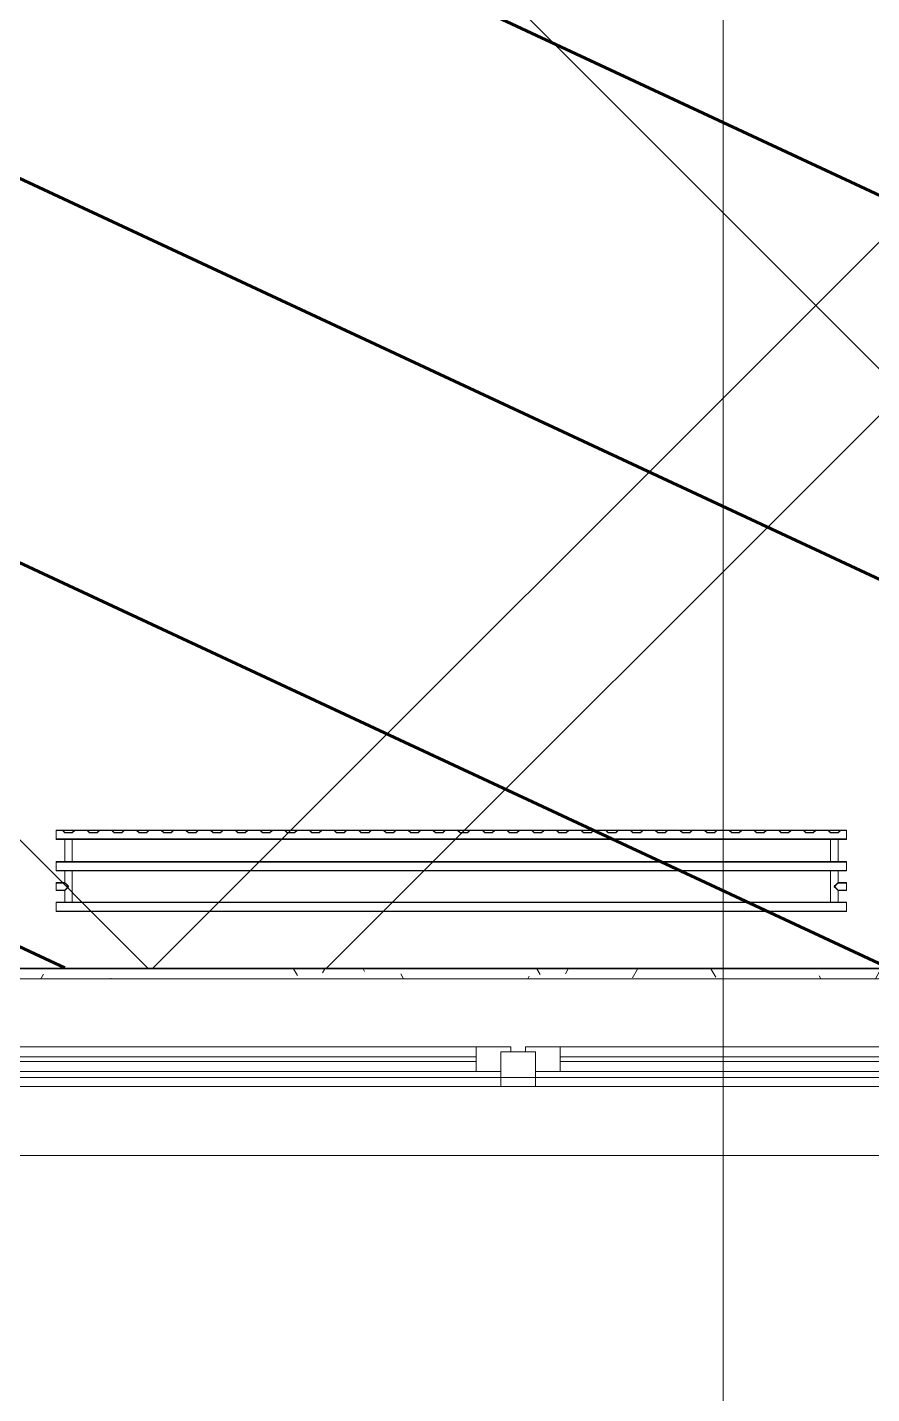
# Model space of a CAD drawing. Header units: millimetres. Extents: x -164500 to 426394, y -23753 to 102118.
# Drawn here: x 207824 to 209533, y -741 to 2025 of the extents above; entities that cross this region are included whole.
import ezdxf

# ---------------------------------------------------------------- set-up
doc = ezdxf.new("R2010")
doc.units = ezdxf.units.MM
for name, color, linetype, lineweight in [('0) шлифовка', 5, 'Continuous', 60), ('5.3) Л-7 Линолеум 4 вып', 230, 'Continuous', 30), ('A-GLAZ', 7, 'Continuous', 9), ('A-GLAZ-1', 7, 'Continuous', 5), ('A-WALL', 7, 'Continuous', 5), ('I-WALL', 7, 'Continuous', 5), ('Оси', 7, 'Continuous', 9)]:
    doc.layers.add(name, color=color, linetype=linetype, lineweight=lineweight)
for name, color, linetype in [('2) защита вин плитк', 6, 'Continuous'), ('3.1) Наливной пол', 3, 'Continuous'), ('3.2.3) Нал-ой пол 4 вып', 3, 'Continuous')]:
    doc.layers.add(name, color=color, linetype=linetype)
for name, color, linetype, lineweight, true_color in [('A-WALL-1', 9, 'Continuous', 5, 0x808080), ('A-WALL-FNSH-1', 9, 'Continuous', 5, 0x808080), ('M-EQPM-1', 7, 'Continuous', 9, 0xb2b2b2)]:
    doc.layers.add(name, color=color, linetype=linetype, lineweight=lineweight, true_color=true_color)
pattern_1 = [(45, (205553.1, 26879), (-1347.04, 1347.04), [])]

# ---------------------------------------------------------------- blocks, each defined once
blk = doc.blocks.new('radiator_prado_classic_z_tip_30_po exemplyaru - Classic Z Тип 30-500-V462-Объем проектирования 2 этажа')
at = {"layer": 'M-EQPM-1'}
for p, q in [((0, 228), (0, 210)), ((1600, 228), (0, 228)), ((0, 210), (0, 228)), ((0, 228), (12.5, 228)), ((12.5, 228), (37.5, 228)), ((37.5, 228), (12.5, 228)), ((12.5, 228), (37.5, 228)), ((12.5, 228), (17.5, 223)), ((12.5, 228), (17.5, 223)), ((32.5, 223), (17.5, 223)), ((17.5, 223), (32.5, 223)), ((32.5, 223), (37.5, 228)), ((37.5, 228), (32.5, 223)), ((37.5, 228), (62.5, 228)), ((62.5, 228), (87.5, 228)), ((87.5, 228), (62.5, 228)), ((62.5, 228), (87.5, 228)), ((62.5, 228), (67.5, 223)), ((62.5, 228), (67.5, 223)), ((82.5, 223), (67.5, 223)), ((67.5, 223), (82.5, 223)), ((82.5, 223), (87.5, 228)), ((87.5, 228), (82.5, 223)), ((87.5, 228), (112.5, 228)), ((112.5, 228), (137.5, 228)), ((137.5, 228), (112.5, 228)), ((112.5, 228), (137.5, 228)), ((112.5, 228), (117.5, 223)), ((112.5, 228), (117.5, 223)), ((132.5, 223), (117.5, 223)), ((117.5, 223), (132.5, 223)), ((132.5, 223), (137.5, 228)), ((137.5, 228), (132.5, 223)), ((137.5, 228), (162.5, 228)), ((162.5, 228), (187.5, 228)), ((187.5, 228), (162.5, 228)), ((162.5, 228), (187.5, 228)), ((162.5, 228), (167.5, 223)), ((162.5, 228), (167.5, 223)), ((182.5, 223), (167.5, 223)), ((167.5, 223), (182.5, 223)), ((182.5, 223), (187.5, 228)), ((187.5, 228), (182.5, 223)), ((187.5, 228), (212.5, 228)), ((212.5, 228), (237.5, 228)), ((237.5, 228), (212.5, 228)), ((212.5, 228), (237.5, 228)), ((212.5, 228), (217.5, 223)), ((212.5, 228), (217.5, 223)), ((232.5, 223), (217.5, 223)), ((217.5, 223), (232.5, 223)), ((232.5, 223), (237.5, 228)), ((237.5, 228), (232.5, 223)), ((237.5, 228), (262.5, 228)), ((262.5, 228), (287.5, 228)), ((287.5, 228), (262.5, 228)), ((262.5, 228), (287.5, 228)), ((262.5, 228), (267.5, 223)), ((262.5, 228), (267.5, 223)), ((282.5, 223), (267.5, 223)), ((267.5, 223), (282.5, 223)), ((282.5, 223), (287.5, 228)), ((287.5, 228), (282.5, 223)), ((287.5, 228), (312.5, 228)), ((312.5, 228), (337.5, 228)), ((337.5, 228), (312.5, 228)), ((312.5, 228), (337.5, 228)), ((312.5, 228), (317.5, 223)), ((312.5, 228), (317.5, 223)), ((332.5, 223), (317.5, 223)), ((317.5, 223), (332.5, 223)), ((332.5, 223), (337.5, 228)), ((337.5, 228), (332.5, 223)), ((337.5, 228), (362.5, 228)), ((362.5, 228), (387.5, 228)), ((387.5, 228), (362.5, 228)), ((362.5, 228), (387.5, 228)), ((362.5, 228), (367.5, 223)), ((362.5, 228), (367.5, 223)), ((382.5, 223), (367.5, 223)), ((367.5, 223), (382.5, 223)), ((382.5, 223), (387.5, 228)), ((387.5, 228), (382.5, 223)), ((387.5, 228), (412.5, 228)), ((412.5, 228), (437.5, 228)), ((437.5, 228), (412.5, 228)), ((412.5, 228), (437.5, 228)), ((412.5, 228), (417.5, 223)), ((412.5, 228), (417.5, 223)), ((432.5, 223), (417.5, 223)), ((417.5, 223), (432.5, 223)), ((432.5, 223), (437.5, 228)), ((437.5, 228), (432.5, 223)), ((437.5, 228), (462.5, 228)), ((462.5, 228), (487.5, 228)), ((487.5, 228), (462.5, 228)), ((462.5, 228), (487.5, 228)), ((462.5, 228), (467.5, 223)), ((462.5, 228), (467.5, 223)), ((482.5, 223), (467.5, 223)), ((467.5, 223), (482.5, 223)), ((482.5, 223), (487.5, 228)), ((487.5, 228), (482.5, 223)), ((487.5, 228), (512.5, 228)), ((512.5, 228), (537.5, 228)), ((537.5, 228), (512.5, 228)), ((512.5, 228), (537.5, 228)), ((512.5, 228), (517.5, 223)), ((512.5, 228), (517.5, 223)), ((532.5, 223), (517.5, 223)), ((517.5, 223), (532.5, 223)), ((532.5, 223), (537.5, 228)), ((537.5, 228), (532.5, 223)), ((537.5, 228), (562.5, 228)), ((562.5, 228), (587.5, 228)), ((587.5, 228), (562.5, 228)), ((562.5, 228), (587.5, 228)), ((562.5, 228), (567.5, 223)), ((562.5, 228), (567.5, 223)), ((582.5, 223), (567.5, 223)), ((567.5, 223), (582.5, 223)), ((582.5, 223), (587.5, 228)), ((587.5, 228), (582.5, 223)), ((587.5, 228), (612.5, 228)), ((612.5, 228), (637.5, 228)), ((637.5, 228), (612.5, 228)), ((612.5, 228), (637.5, 228)), ((612.5, 228), (617.5, 223)), ((612.5, 228), (617.5, 223)), ((632.5, 223), (617.5, 223)), ((617.5, 223), (632.5, 223)), ((632.5, 223), (637.5, 228)), ((637.5, 228), (632.5, 223)), ((637.5, 228), (662.5, 228)), ((662.5, 228), (687.5, 228)), ((687.5, 228), (662.5, 228)), ((662.5, 228), (687.5, 228)), ((662.5, 228), (667.5, 223)), ((662.5, 228), (667.5, 223)), ((682.5, 223), (667.5, 223)), ((667.5, 223), (682.5, 223)), ((682.5, 223), (687.5, 228)), ((687.5, 228), (682.5, 223)), ((687.5, 228), (712.5, 228)), ((712.5, 228), (737.5, 228)), ((737.5, 228), (712.5, 228)), ((712.5, 228), (737.5, 228)), ((712.5, 228), (717.5, 223)), ((712.5, 228), (717.5, 223)), ((732.5, 223), (717.5, 223)), ((717.5, 223), (732.5, 223)), ((732.5, 223), (737.5, 228)), ((737.5, 228), (732.5, 223)), ((737.5, 228), (762.5, 228)), ((762.5, 228), (787.5, 228)), ((787.5, 228), (762.5, 228)), ((762.5, 228), (787.5, 228)), ((762.5, 228), (767.5, 223)), ((762.5, 228), (767.5, 223)), ((782.5, 223), (767.5, 223)), ((767.5, 223), (782.5, 223)), ((782.5, 223), (787.5, 228)), ((787.5, 228), (782.5, 223)), ((787.5, 228), (812.5, 228)), ((812.5, 228), (837.5, 228)), ((837.5, 228), (812.5, 228)), ((812.5, 228), (837.5, 228)), ((812.5, 228), (817.5, 223)), ((812.5, 228), (817.5, 223)), ((832.5, 223), (817.5, 223)), ((817.5, 223), (832.5, 223)), ((832.5, 223), (837.5, 228)), ((837.5, 228), (832.5, 223)), ((837.5, 228), (862.5, 228)), ((862.5, 228), (887.5, 228)), ((887.5, 228), (862.5, 228)), ((862.5, 228), (887.5, 228)), ((862.5, 228), (867.5, 223)), ((862.5, 228), (867.5, 223)), ((882.5, 223), (867.5, 223)), ((867.5, 223), (882.5, 223)), ((882.5, 223), (887.5, 228)), ((887.5, 228), (882.5, 223)), ((887.5, 228), (912.5, 228)), ((912.5, 228), (937.5, 228)), ((937.5, 228), (912.5, 228)), ((912.5, 228), (937.5, 228)), ((912.5, 228), (917.5, 223)), ((912.5, 228), (917.5, 223)), ((932.5, 223), (917.5, 223)), ((917.5, 223), (932.5, 223)), ((932.5, 223), (937.5, 228)), ((937.5, 228), (932.5, 223)), ((937.5, 228), (962.5, 228)), ((962.5, 228), (987.5, 228)), ((987.5, 228), (962.5, 228)), ((962.5, 228), (987.5, 228)), ((962.5, 228), (967.5, 223)), ((962.5, 228), (967.5, 223)), ((982.5, 223), (967.5, 223)), ((967.5, 223), (982.5, 223)), ((982.5, 223), (987.5, 228)), ((987.5, 228), (982.5, 223)), ((989, 228), (1012.5, 228)), ((1012.5, 228), (1037.5, 228)), ((1037.5, 228), (1012.5, 228)), ((1012.5, 228), (1037.5, 228)), ((1012.5, 228), (1017.5, 223)), ((1012.5, 228), (1017.5, 223)), ((1032.5, 223), (1017.5, 223)), ((1017.5, 223), (1032.5, 223)), ((1032.5, 223), (1037.5, 228)), ((1037.5, 228), (1032.5, 223)), ((1037.5, 228), (1062.5, 228)), ((1062.5, 228), (1087.5, 228)), ((1087.5, 228), (1062.5, 228)), ((1062.5, 228), (1087.5, 228)), ((1062.5, 228), (1067.5, 223)), ((1062.5, 228), (1067.5, 223)), ((1082.5, 223), (1067.5, 223)), ((1067.5, 223), (1082.5, 223)), ((1082.5, 223), (1087.5, 228)), ((1087.5, 228), (1082.5, 223)), ((1087.5, 228), (1112.5, 228)), ((1112.5, 228), (1137.5, 228)), ((1137.5, 228), (1112.5, 228)), ((1112.5, 228), (1137.5, 228)), ((1112.5, 228), (1117.5, 223)), ((1112.5, 228), (1117.5, 223)), ((1132.5, 223), (1117.5, 223)), ((1117.5, 223), (1132.5, 223)), ((1132.5, 223), (1137.5, 228)), ((1137.5, 228), (1132.5, 223)), ((1137.5, 228), (1162.5, 228)), ((1162.5, 228), (1187.5, 228)), ((1187.5, 228), (1162.5, 228)), ((1162.5, 228), (1187.5, 228)), ((1162.5, 228), (1167.5, 223)), ((1162.5, 228), (1167.5, 223)), ((1182.5, 223), (1167.5, 223)), ((1167.5, 223), (1182.5, 223)), ((1182.5, 223), (1187.5, 228)), ((1187.5, 228), (1182.5, 223)), ((1187.5, 228), (1212.5, 228)), ((1212.5, 228), (1237.5, 228)), ((1237.5, 228), (1212.5, 228)), ((1212.5, 228), (1237.5, 228)), ((1212.5, 228), (1217.5, 223)), ((1212.5, 228), (1217.5, 223)), ((1232.5, 223), (1217.5, 223)), ((1217.5, 223), (1232.5, 223)), ((1232.5, 223), (1237.5, 228)), ((1237.5, 228), (1232.5, 223)), ((1237.5, 228), (1262.5, 228)), ((1262.5, 228), (1287.5, 228)), ((1287.5, 228), (1262.5, 228)), ((1262.5, 228), (1287.5, 228)), ((1262.5, 228), (1267.5, 223)), ((1262.5, 228), (1267.5, 223)), ((1282.5, 223), (1267.5, 223)), ((1267.5, 223), (1282.5, 223)), ((1282.5, 223), (1287.5, 228)), ((1287.5, 228), (1282.5, 223)), ((1287.5, 228), (1312.5, 228)), ((1312.5, 228), (1337.5, 228)), ((1337.5, 228), (1312.5, 228)), ((1312.5, 228), (1337.5, 228)), ((1312.5, 228), (1317.5, 223)), ((1312.5, 228), (1317.5, 223)), ((1332.5, 223), (1317.5, 223)), ((1317.5, 223), (1332.5, 223)), ((1332.5, 223), (1337.5, 228)), ((1337.5, 228), (1332.5, 223)), ((1337.5, 228), (1362.5, 228)), ((1362.5, 228), (1387.5, 228)), ((1387.5, 228), (1362.5, 228)), ((1362.5, 228), (1387.5, 228)), ((1362.5, 228), (1367.5, 223)), ((1362.5, 228), (1367.5, 223)), ((1382.5, 223), (1367.5, 223)), ((1367.5, 223), (1382.5, 223)), ((1382.5, 223), (1387.5, 228)), ((1387.5, 228), (1382.5, 223)), ((1387.5, 228), (1412.5, 228)), ((1412.5, 228), (1437.5, 228)), ((1437.5, 228), (1412.5, 228)), ((1412.5, 228), (1437.5, 228)), ((1412.5, 228), (1417.5, 223)), ((1412.5, 228), (1417.5, 223)), ((1432.5, 223), (1417.5, 223)), ((1417.5, 223), (1432.5, 223)), ((1432.5, 223), (1437.5, 228)), ((1437.5, 228), (1432.5, 223)), ((1437.5, 228), (1462.5, 228)), ((1462.5, 228), (1487.5, 228)), ((1487.5, 228), (1462.5, 228)), ((1462.5, 228), (1487.5, 228)), ((1462.5, 228), (1467.5, 223)), ((1462.5, 228), (1467.5, 223)), ((1482.5, 223), (1467.5, 223)), ((1467.5, 223), (1482.5, 223)), ((1482.5, 223), (1487.5, 228)), ((1487.5, 228), (1482.5, 223)), ((1487.5, 228), (1512.5, 228)), ((1512.5, 228), (1537.5, 228)), ((1537.5, 228), (1512.5, 228)), ((1512.5, 228), (1537.5, 228)), ((1512.5, 228), (1517.5, 223)), ((1512.5, 228), (1517.5, 223)), ((1532.5, 223), (1517.5, 223)), ((1517.5, 223), (1532.5, 223)), ((1532.5, 223), (1537.5, 228)), ((1537.5, 228), (1532.5, 223)), ((1537.5, 228), (1562.5, 228)), ((1562.5, 228), (1587.5, 228)), ((1587.5, 228), (1562.5, 228)), ((1562.5, 228), (1587.5, 228)), ((1562.5, 228), (1567.5, 223)), ((1562.5, 228), (1567.5, 223)), ((1582.5, 223), (1567.5, 223)), ((1567.5, 223), (1582.5, 223)), ((1582.5, 223), (1587.5, 228)), ((1587.5, 228), (1582.5, 223)), ((1587.5, 228), (1600, 228)), ((1600, 210), (1600, 228)), ((1600, 228), (1600, 210)), ((0, 210), (1600, 210)), ((17.8, 210), (0, 210)), ((17.5, 210), (17.5, 164)), ((17.5, 210), (17.5, 164)), ((17.8, 210), (17.5, 210)), ((17.5, 210), (17.8, 210)), ((17.8, 210), (17.5, 210)), ((17.5, 210), (32.5, 210)), ((18.5, 210), (17.8, 210)), ((17.8, 210), (32.2, 210)), ((28.7, 210), (17.8, 210)), ((21.2, 210), (18.5, 210)), ((23.1, 210), (21.2, 210)), ((28.7, 210), (23.1, 210)), ((30.3, 210), (28.7, 210)), ((31.5, 210), (28.7, 210)), ((31.5, 210), (30.3, 210)), ((32.2, 210), (31.5, 210)), ((32.2, 210), (31.5, 210)), ((32.5, 210), (32.2, 210)), ((32.2, 210), (32.5, 210)), ((32.5, 210), (32.2, 210)), ((1567.8, 210), (32.2, 210)), ((32.5, 164), (32.5, 210)), ((32.5, 164), (32.5, 210)), ((1567.5, 210), (1567.5, 164)), ((1567.5, 210), (1567.5, 164)), ((1567.8, 210), (1567.5, 210)), ((1567.5, 210), (1582.5, 210)), ((1567.8, 210), (1567.5, 210)), ((1567.5, 210), (1567.8, 210)), ((1569.7, 210), (1567.8, 210)), ((1581.5, 210), (1567.8, 210)), ((1567.8, 210), (1582.2, 210)), ((1575, 210), (1569.7, 210)), ((1581.5, 210), (1575, 210)), ((1582.2, 210), (1581.5, 210)), ((1582.2, 210), (1581.5, 210)), ((1582.5, 210), (1582.2, 210)), ((1582.5, 210), (1582.2, 210)), ((1582.2, 210), (1582.5, 210)), ((1600, 210), (1582.2, 210)), ((1582.5, 164), (1582.5, 210)), ((1582.5, 164), (1582.5, 210)), ((1600, 164), (0, 164)), ((0, 164), (0, 146)), ((0, 146), (0, 164)), ((0, 164), (17.8, 164)), ((0, 146), (1600, 146)), ((18.5, 146), (0, 146)), ((17.8, 164), (17.5, 164)), ((17.5, 164), (17.8, 164)), ((17.8, 164), (17.5, 164)), ((17.5, 164), (32.5, 164)), ((17.5, 146), (17.5, 121.5)), ((17.5, 146), (17.5, 121.5)), ((17.5, 146), (18.5, 146)), ((18.5, 146), (17.5, 146)), ((17.5, 146), (18.5, 146)), ((32.5, 146), (17.5, 146)), ((18.5, 164), (17.8, 164)), ((17.8, 164), (32.2, 164)), ((19.7, 164), (17.8, 164)), ((19.7, 164), (18.5, 164)), ((18.5, 146), (25, 146)), ((32.2, 146), (18.5, 146)), ((18.5, 146), (31.5, 146)), ((28.7, 164), (19.7, 164)), ((23.1, 164), (19.7, 164)), ((32.2, 164), (23.1, 164)), ((25, 146), (26.9, 146)), ((26.9, 146), (28.7, 146)), ((30.3, 164), (28.7, 164)), ((28.7, 146), (31.5, 146)), ((31.5, 164), (30.3, 164)), ((32.2, 164), (31.5, 164)), ((31.5, 146), (32.2, 146)), ((31.5, 146), (32.2, 146)), ((32.5, 164), (32.2, 164)), ((32.2, 164), (32.5, 164)), ((32.5, 164), (32.2, 164)), ((32.2, 164), (1567.8, 164)), ((32.2, 146), (32.5, 146)), ((32.5, 146), (32.2, 146)), ((32.2, 146), (32.5, 146)), ((1567.8, 146), (32.2, 146)), ((32.5, 82), (32.5, 146)), ((32.5, 82), (32.5, 146)), ((1567.8, 164), (1567.5, 164)), ((1567.5, 164), (1582.5, 164)), ((1567.8, 164), (1567.5, 164)), ((1567.5, 164), (1567.8, 164)), ((1567.5, 146), (1567.5, 82)), ((1567.5, 146), (1567.5, 82)), ((1567.5, 146), (1567.8, 146)), ((1582.5, 146), (1567.5, 146)), ((1567.5, 146), (1567.8, 146)), ((1567.8, 146), (1567.5, 146)), ((1569.7, 164), (1567.8, 164)), ((1571.2, 164), (1567.8, 164)), ((1567.8, 164), (1582.2, 164)), ((1567.8, 146), (1581.5, 146)), ((1567.8, 146), (1568.5, 146)), ((1581.5, 146), (1567.8, 146)), ((1568.5, 146), (1569.7, 146)), ((1573.1, 164), (1569.7, 164)), ((1569.7, 146), (1571.2, 146)), ((1573.1, 164), (1571.2, 164)), ((1571.2, 146), (1573.1, 146)), ((1575, 164), (1573.1, 164)), ((1580.3, 164), (1573.1, 164)), ((1573.1, 146), (1575, 146)), ((1578.7, 164), (1575, 164)), ((1575, 146), (1578.7, 146)), ((1581.5, 164), (1578.7, 164)), ((1578.7, 146), (1581.5, 146)), ((1581.5, 164), (1580.3, 164)), ((1582.2, 164), (1581.5, 164)), ((1582.2, 164), (1581.5, 164)), ((1581.5, 146), (1582.5, 146)), ((1581.5, 146), (1582.5, 146)), ((1582.5, 146), (1581.5, 146)), ((1600, 146), (1581.5, 146)), ((1582.5, 164), (1582.2, 164)), ((1582.5, 164), (1582.2, 164)), ((1582.2, 164), (1582.5, 164)), ((1582.2, 164), (1600, 164)), ((1582.5, 121.5), (1582.5, 146)), ((1582.5, 121.5), (1582.5, 146)), ((1600, 146), (1600, 164)), ((1600, 164), (1600, 146)), ((17.5, 121.5), (0, 121.5)), ((17.5, 121.5), (0, 121.5)), ((0, 121.5), (0, 120.5)), ((0, 106.5), (0, 121.5)), ((0, 120.5), (0, 107.5)), ((0, 120.5), (0, 119.3)), ((0, 114), (0, 120.5)), ((0, 120.5), (0, 120.5)), ((0, 119.3), (0, 117.8)), ((0, 117.8), (0, 114)), ((0, 114), (0, 110.3)), ((0, 107.5), (0, 114)), ((1600, 121.5), (1582.5, 121.5)), ((1600, 121.5), (1582.5, 121.5)), ((1600, 121.5), (1600, 106.5)), ((1600, 120.5), (1600, 121.5)), ((1600, 121.5), (1600, 120.5)), ((1600, 120.5), (1600, 121.5)), ((1600, 107.5), (1600, 120.5)), ((1600, 120.5), (1600, 107.5)), ((1600, 107.5), (1600, 120.5)), ((0, 110.3), (0, 108.7)), ((0, 108.7), (0, 107.5)), ((0, 107.5), (0, 106.5)), ((0, 107.5), (0, 107.5)), ((0, 106.5), (17.5, 106.5)), ((0, 106.5), (17.5, 106.5)), ((17.5, 106.5), (17.5, 82)), ((17.5, 106.5), (17.5, 82)), ((1582.5, 82), (1582.5, 106.5)), ((1582.5, 106.5), (1600, 106.5)), ((1582.5, 82), (1582.5, 106.5)), ((1582.5, 106.5), (1600, 106.5)), ((1600, 106.5), (1600, 107.5)), ((1600, 107.5), (1600, 106.5)), ((1600, 106.5), (1600, 107.5)), ((1600, 82), (0, 82)), ((0, 82), (0, 64)), ((0, 64), (0, 82)), ((0, 82), (18.5, 82)), ((1600, 64), (0, 64)), ((0, 64), (1600, 64)), ((18.5, 82), (17.5, 82)), ((17.5, 82), (18.5, 82)), ((18.5, 82), (17.5, 82)), ((17.5, 82), (32.5, 82)), ((19.7, 82), (18.5, 82)), ((18.5, 82), (32.2, 82)), ((25, 82), (18.5, 82)), ((31.5, 82), (19.7, 82)), ((31.5, 82), (25, 82)), ((32.2, 82), (31.5, 82)), ((32.2, 82), (31.5, 82)), ((32.5, 82), (32.2, 82)), ((32.2, 82), (32.5, 82)), ((32.5, 82), (32.2, 82)), ((32.2, 82), (1567.8, 82)), ((1567.8, 82), (1567.5, 82)), ((1567.5, 82), (1582.5, 82)), ((1567.8, 82), (1567.5, 82)), ((1567.5, 82), (1567.8, 82)), ((1581.5, 82), (1567.8, 82)), ((1573.1, 82), (1567.8, 82)), ((1567.8, 82), (1581.5, 82)), ((1575, 82), (1573.1, 82)), ((1576.9, 82), (1575, 82)), ((1578.7, 82), (1576.9, 82)), ((1581.5, 82), (1578.7, 82)), ((1582.5, 82), (1581.5, 82)), ((1582.5, 82), (1581.5, 82)), ((1581.5, 82), (1582.5, 82)), ((1581.5, 82), (1600, 82)), ((1600, 64), (1600, 82)), ((1600, 82), (1600, 64))]:
    blk.add_line(p, q, dxfattribs=at)
for points, knots in [([(18.5, 120.5), (18.4, 120.6), (18.3, 120.7), (18.1, 120.9), (17.9, 121.1), (17.8, 121.2), (17.7, 121.3), (17.5, 121.5), (17.5, 121.5), (17.5, 121.5)], [0.7142857, 0.7142857, 0.7142857, 0.7142857, 0.75, 0.7857143, 0.8214286, 0.8571429, 0.8928571, 0.9285714, 1, 1, 1, 1]), ([(17.5, 121.5), (17.5, 121.5), (17.5, 121.5), (17.7, 121.3), (17.8, 121.2), (17.9, 121.1), (18.1, 120.9), (18.3, 120.7), (18.4, 120.6), (18.5, 120.5)], [0, 0, 0, 0, 0.0714286, 0.1071429, 0.1428571, 0.1785714, 0.2142857, 0.25, 0.2857143, 0.2857143, 0.2857143, 0.2857143]), ([(17.5, 121.5), (17.5, 121.5), (17.5, 121.5), (17.7, 121.3), (17.8, 121.2), (17.9, 121.1), (18.1, 120.9), (18.3, 120.7), (18.4, 120.6), (18.5, 120.5)], [0, 0, 0, 0, 0.0714286, 0.1071429, 0.1428571, 0.1785714, 0.2142857, 0.25, 0.2857143, 0.2857143, 0.2857143, 0.2857143]), ([(25, 114), (24.5, 114.5), (23.6, 115.4), (22.4, 116.6), (21.6, 117.4), (21.1, 117.9), (20.8, 118.2), (20.5, 118.5), (20.2, 118.8), (19.8, 119.1), (19.6, 119.4), (19.3, 119.7), (19, 120), (18.7, 120.3), (18.5, 120.5), (18.3, 120.7), (18.1, 120.9), (17.9, 121.1), (17.8, 121.2), (17.7, 121.3), (17.5, 121.5), (17.5, 121.5), (17.5, 121.5)], [0, 0, 0, 0, 0.142857, 0.285714, 0.357143, 0.392857, 0.428571, 0.464286, 0.5, 0.535714, 0.571429, 0.607143, 0.642857, 0.678571, 0.714286, 0.75, 0.785714, 0.821429, 0.857143, 0.892857, 0.928571, 1, 1, 1, 1]), ([(17.5, 106.5), (17.5, 106.5), (17.5, 106.5), (17.7, 106.7), (17.8, 106.8), (17.9, 106.9), (18.1, 107.1), (18.3, 107.3), (18.5, 107.5), (18.7, 107.7), (19, 108), (19.3, 108.3), (19.6, 108.6), (19.8, 108.9), (20.3, 109.3), (20.7, 109.7), (21.1, 110.1), (21.6, 110.6), (22.4, 111.4), (23.6, 112.6), (24.5, 113.5), (25, 114)], [0, 0, 0, 0, 0.071429, 0.107143, 0.142857, 0.178571, 0.214286, 0.25, 0.285714, 0.321429, 0.357143, 0.392857, 0.428571, 0.464286, 0.5, 0.571429, 0.607143, 0.642857, 0.714286, 0.857143, 1, 1, 1, 1]), ([(22.1, 116.9), (21.9, 117.1), (21.6, 117.4), (21.1, 117.9), (20.8, 118.2), (20.5, 118.5), (20.2, 118.8), (19.9, 119.2), (19.7, 119.3), (19.6, 119.4)], [0.2857143, 0.2857143, 0.2857143, 0.2857143, 0.3571429, 0.3928571, 0.4285714, 0.4642857, 0.5, 0.5357143, 0.5714286, 0.5714286, 0.5714286, 0.5714286]), ([(19.6, 119.4), (19.7, 119.3), (19.9, 119.2), (20.3, 118.7), (20.7, 118.3), (21.1, 117.9), (21.6, 117.4), (21.9, 117.1), (22.1, 116.9)], [0.4285714, 0.4285714, 0.4285714, 0.4285714, 0.4642857, 0.5, 0.5714286, 0.6071429, 0.6428571, 0.7142857, 0.7142857, 0.7142857, 0.7142857]), ([(19.6, 119.4), (19.7, 119.3), (19.8, 119.1), (20.3, 118.7), (20.7, 118.3), (21.1, 117.9), (21.6, 117.4), (21.9, 117.1), (22.1, 116.9)], [0.4285714, 0.4285714, 0.4285714, 0.4285714, 0.4642857, 0.5, 0.5714286, 0.6071429, 0.6428571, 0.7142857, 0.7142857, 0.7142857, 0.7142857]), ([(22.1, 111.1), (21.9, 110.9), (21.6, 110.6), (21.1, 110.1), (20.8, 109.8), (20.5, 109.5), (20.2, 109.2), (19.9, 108.8), (19.7, 108.7), (19.6, 108.6)], [0.2857143, 0.2857143, 0.2857143, 0.2857143, 0.3571429, 0.3928571, 0.4285714, 0.4642857, 0.5, 0.5357143, 0.5714286, 0.5714286, 0.5714286, 0.5714286]), ([(22.1, 111.1), (21.9, 110.9), (21.6, 110.6), (21.1, 110.1), (20.8, 109.8), (20.5, 109.5), (20.2, 109.2), (19.8, 108.9), (19.7, 108.7), (19.6, 108.6)], [0.2857143, 0.2857143, 0.2857143, 0.2857143, 0.3571429, 0.3928571, 0.4285714, 0.4642857, 0.5, 0.5357143, 0.5714286, 0.5714286, 0.5714286, 0.5714286]), ([(20.8, 109.8), (20.9, 109.9), (21.1, 110.1), (21.6, 110.6), (21.9, 110.9), (22.1, 111.1)], [0.5714286, 0.5714286, 0.5714286, 0.5714286, 0.6071429, 0.6428571, 0.7142857, 0.7142857, 0.7142857, 0.7142857]), ([(1575, 114), (1575.5, 114.5), (1576.4, 115.4), (1577.6, 116.6), (1578.4, 117.4), (1578.9, 117.9), (1579.2, 118.2), (1579.5, 118.5), (1579.8, 118.8), (1580.1, 119.2), (1580.4, 119.4), (1580.7, 119.7), (1581, 120), (1581.3, 120.3), (1581.5, 120.5), (1581.7, 120.7), (1581.9, 120.9), (1582.1, 121.1), (1582.2, 121.2), (1582.3, 121.3), (1582.5, 121.5), (1582.5, 121.5), (1582.5, 121.5)], [0, 0, 0, 0, 0.142857, 0.285714, 0.357143, 0.392857, 0.428571, 0.464286, 0.5, 0.535714, 0.571429, 0.607143, 0.642857, 0.678571, 0.714286, 0.75, 0.785714, 0.821429, 0.857143, 0.892857, 0.928571, 1, 1, 1, 1]), ([(1582.5, 106.5), (1582.5, 106.5), (1582.5, 106.5), (1582.3, 106.7), (1582.2, 106.8), (1582.1, 106.9), (1581.9, 107.1), (1581.7, 107.3), (1581.5, 107.5), (1581.3, 107.7), (1581, 108), (1580.7, 108.3), (1580.4, 108.6), (1580.1, 108.8), (1579.7, 109.3), (1579.3, 109.7), (1578.9, 110.1), (1578.4, 110.6), (1577.6, 111.4), (1576.4, 112.6), (1575.5, 113.5), (1575, 114)], [0, 0, 0, 0, 0.071429, 0.107143, 0.142857, 0.178571, 0.214286, 0.25, 0.285714, 0.321429, 0.357143, 0.392857, 0.428571, 0.464286, 0.5, 0.571429, 0.607143, 0.642857, 0.714286, 0.857143, 1, 1, 1, 1]), ([(1580.4, 119.4), (1580.3, 119.3), (1580.1, 119.2), (1579.7, 118.7), (1579.3, 118.3), (1578.9, 117.9), (1578.4, 117.4), (1578.1, 117.1), (1577.9, 116.9)], [0.4285714, 0.4285714, 0.4285714, 0.4285714, 0.4642857, 0.5, 0.5714286, 0.6071429, 0.6428571, 0.7142857, 0.7142857, 0.7142857, 0.7142857]), ([(1580.4, 119.4), (1580.3, 119.3), (1580.1, 119.2), (1579.7, 118.7), (1579.3, 118.3), (1578.9, 117.9), (1578.4, 117.4), (1578.1, 117.1), (1577.9, 116.9)], [0.4285714, 0.4285714, 0.4285714, 0.4285714, 0.4642857, 0.5, 0.5714286, 0.6071429, 0.6428571, 0.7142857, 0.7142857, 0.7142857, 0.7142857]), ([(1577.9, 116.9), (1578.1, 117.1), (1578.4, 117.4), (1578.9, 117.9), (1579.2, 118.2), (1579.5, 118.5), (1579.8, 118.8), (1580.1, 119.2), (1580.3, 119.3), (1580.4, 119.4)], [0.2857143, 0.2857143, 0.2857143, 0.2857143, 0.3571429, 0.3928571, 0.4285714, 0.4642857, 0.5, 0.5357143, 0.5714286, 0.5714286, 0.5714286, 0.5714286]), ([(1577.9, 111.1), (1578.1, 110.9), (1578.4, 110.6), (1578.9, 110.1), (1579.2, 109.8), (1579.5, 109.5), (1579.8, 109.2), (1580.1, 108.8), (1580.3, 108.7), (1580.4, 108.6)], [0.2857143, 0.2857143, 0.2857143, 0.2857143, 0.3571429, 0.3928571, 0.4285714, 0.4642857, 0.5, 0.5357143, 0.5714286, 0.5714286, 0.5714286, 0.5714286]), ([(1577.9, 111.1), (1578.1, 110.9), (1578.4, 110.6), (1578.9, 110.1), (1579.1, 109.9), (1579.2, 109.8)], [0.2857143, 0.2857143, 0.2857143, 0.2857143, 0.3571429, 0.3928571, 0.4285714, 0.4285714, 0.4285714, 0.4285714]), ([(1580.4, 108.6), (1580.3, 108.7), (1580.1, 108.8), (1579.7, 109.3), (1579.3, 109.7), (1578.9, 110.1), (1578.4, 110.6), (1578.1, 110.9), (1577.9, 111.1)], [0.4285714, 0.4285714, 0.4285714, 0.4285714, 0.4642857, 0.5, 0.5714286, 0.6071429, 0.6428571, 0.7142857, 0.7142857, 0.7142857, 0.7142857]), ([(1582.5, 121.5), (1582.5, 121.5), (1582.5, 121.5), (1582.3, 121.3), (1582.2, 121.2), (1582.1, 121.1), (1581.9, 120.9), (1581.7, 120.7), (1581.6, 120.6), (1581.5, 120.5)], [0, 0, 0, 0, 0.0714286, 0.1071429, 0.1428571, 0.1785714, 0.2142857, 0.25, 0.2857143, 0.2857143, 0.2857143, 0.2857143]), ([(1582.5, 121.5), (1582.5, 121.5), (1582.5, 121.5), (1582.3, 121.3), (1582.2, 121.2), (1582.1, 121.1), (1581.9, 120.9), (1581.7, 120.7), (1581.6, 120.6), (1581.5, 120.5)], [0, 0, 0, 0, 0.0714286, 0.1071429, 0.1428571, 0.1785714, 0.2142857, 0.25, 0.2857143, 0.2857143, 0.2857143, 0.2857143]), ([(1581.5, 120.5), (1581.6, 120.6), (1581.7, 120.7), (1581.9, 120.9), (1582.1, 121.1), (1582.2, 121.2), (1582.3, 121.3), (1582.5, 121.5), (1582.5, 121.5), (1582.5, 121.5)], [0.7142857, 0.7142857, 0.7142857, 0.7142857, 0.75, 0.7857143, 0.8214286, 0.8571429, 0.8928571, 0.9285714, 1, 1, 1, 1]), ([(17.5, 106.5), (17.5, 106.5), (17.5, 106.5), (17.7, 106.7), (17.8, 106.8), (17.9, 106.9), (18.1, 107.1), (18.3, 107.3), (18.4, 107.4), (18.5, 107.5)], [0, 0, 0, 0, 0.0714286, 0.1071429, 0.1428571, 0.1785714, 0.2142857, 0.25, 0.2857143, 0.2857143, 0.2857143, 0.2857143]), ([(18.5, 107.5), (18.4, 107.4), (18.3, 107.3), (18.1, 107.1), (17.9, 106.9), (17.8, 106.8), (17.7, 106.7), (17.5, 106.5), (17.5, 106.5), (17.5, 106.5)], [0.7142857, 0.7142857, 0.7142857, 0.7142857, 0.75, 0.7857143, 0.8214286, 0.8571429, 0.8928571, 0.9285714, 1, 1, 1, 1]), ([(18.5, 107.5), (18.4, 107.4), (18.3, 107.3), (18.1, 107.1), (17.9, 106.9), (17.8, 106.8), (17.7, 106.7), (17.5, 106.5), (17.5, 106.5), (17.5, 106.5)], [0.7142857, 0.7142857, 0.7142857, 0.7142857, 0.75, 0.7857143, 0.8214286, 0.8571429, 0.8928571, 0.9285714, 1, 1, 1, 1]), ([(19.6, 108.6), (19.7, 108.7), (19.9, 108.8), (20.3, 109.3), (20.6, 109.6), (20.8, 109.8)], [0.4285714, 0.4285714, 0.4285714, 0.4285714, 0.4642857, 0.5, 0.5714286, 0.5714286, 0.5714286, 0.5714286]), ([(1581.5, 107.5), (1581.6, 107.4), (1581.7, 107.3), (1581.9, 107.1), (1582.1, 106.9), (1582.2, 106.8), (1582.3, 106.7), (1582.5, 106.5), (1582.5, 106.5), (1582.5, 106.5)], [0.7142857, 0.7142857, 0.7142857, 0.7142857, 0.75, 0.7857143, 0.8214286, 0.8571429, 0.8928571, 0.9285714, 1, 1, 1, 1]), ([(1581.5, 107.5), (1581.6, 107.4), (1581.7, 107.3), (1581.9, 107.1), (1582.1, 106.9), (1582.2, 106.8), (1582.3, 106.7), (1582.5, 106.5), (1582.5, 106.5), (1582.5, 106.5)], [0.7142857, 0.7142857, 0.7142857, 0.7142857, 0.75, 0.7857143, 0.8214286, 0.8571429, 0.8928571, 0.9285714, 1, 1, 1, 1]), ([(1582.5, 106.5), (1582.5, 106.5), (1582.5, 106.5), (1582.3, 106.7), (1582.2, 106.8), (1582.1, 106.9), (1581.9, 107.1), (1581.7, 107.3), (1581.6, 107.4), (1581.5, 107.5)], [0, 0, 0, 0, 0.0714286, 0.1071429, 0.1428571, 0.1785714, 0.2142857, 0.25, 0.2857143, 0.2857143, 0.2857143, 0.2857143])]:
    blk.add_open_spline(points, degree=3, knots=knots, dxfattribs=at)
for points in [[(19.6, 119.4), (19.5, 119.5), (19.3, 119.7), (19, 120), (18.7, 120.3), (18.6, 120.4), (18.5, 120.5)], [(18.5, 120.5), (18.6, 120.4), (18.7, 120.3), (19, 120), (19.3, 119.7), (19.5, 119.5), (19.6, 119.4)], [(18.5, 120.5), (18.6, 120.4), (18.7, 120.3), (19, 120), (19.3, 119.7), (19.5, 119.5), (19.6, 119.4)], [(25, 114), (24.5, 114.5), (23.6, 115.4), (22.6, 116.4), (22.1, 116.9)], [(22.1, 116.9), (22.6, 116.4), (23.6, 115.4), (24.5, 114.5), (25, 114)], [(22.1, 116.9), (22.6, 116.4), (23.6, 115.4), (24.5, 114.5), (25, 114)], [(25, 114), (24.5, 113.5), (23.6, 112.6), (22.6, 111.6), (22.1, 111.1)], [(25, 114), (24.5, 113.5), (23.6, 112.6), (22.6, 111.6), (22.1, 111.1)], [(22.1, 111.1), (22.6, 111.6), (23.1, 112.1), (23.6, 112.6)], [(23.6, 112.6), (24, 113), (24.5, 113.5), (25, 114)], [(1577.9, 116.9), (1577.4, 116.4), (1576.4, 115.4), (1575.5, 114.5), (1575, 114)], [(1577.9, 116.9), (1577.4, 116.4), (1576.4, 115.4), (1575.5, 114.5), (1575, 114)], [(1575, 114), (1575.5, 114.5), (1576.4, 115.4), (1577.4, 116.4), (1577.9, 116.9)], [(1575, 114), (1575.5, 113.5), (1576.4, 112.6), (1577.4, 111.6), (1577.9, 111.1)], [(1575, 114), (1575.5, 113.5), (1576.4, 112.6), (1577.4, 111.6), (1577.9, 111.1)], [(1577.9, 111.1), (1577.4, 111.6), (1576.4, 112.6), (1575.5, 113.5), (1575, 114)], [(1581.5, 120.5), (1581.4, 120.4), (1581.3, 120.3), (1581, 120), (1580.7, 119.7), (1580.5, 119.5), (1580.4, 119.4)], [(1581.5, 120.5), (1581.4, 120.4), (1581.3, 120.3), (1581, 120), (1580.7, 119.7), (1580.5, 119.5), (1580.4, 119.4)], [(1580.4, 119.4), (1580.5, 119.5), (1580.7, 119.7), (1581, 120), (1581.3, 120.3), (1581.4, 120.4), (1581.5, 120.5)], [(18.5, 107.5), (18.6, 107.6), (18.7, 107.7), (19, 108), (19.3, 108.3), (19.5, 108.5), (19.6, 108.6)], [(19.6, 108.6), (19.5, 108.5), (19.3, 108.3), (19, 108), (18.7, 107.7), (18.6, 107.6), (18.5, 107.5)], [(19.6, 108.6), (19.5, 108.5), (19.3, 108.3), (19, 108), (18.7, 107.7), (18.6, 107.6), (18.5, 107.5)], [(1579.2, 109.8), (1579.3, 109.7), (1579.5, 109.5), (1579.8, 109.2), (1580.1, 108.8), (1580.3, 108.7), (1580.4, 108.6)], [(1580.4, 108.6), (1580.5, 108.5), (1580.7, 108.3), (1581, 108), (1581.3, 107.7), (1581.4, 107.6), (1581.5, 107.5)], [(1580.4, 108.6), (1580.5, 108.5), (1580.7, 108.3), (1581, 108), (1581.3, 107.7), (1581.4, 107.6), (1581.5, 107.5)], [(1581.5, 107.5), (1581.4, 107.6), (1581.3, 107.7), (1581, 108), (1580.7, 108.3), (1580.5, 108.5), (1580.4, 108.6)]]:
    blk.add_open_spline(points, degree=3, dxfattribs=at)
blk = doc.blocks.new('120_Окно_СКБ_2Ст - 120_Окно_СКБ_2Ст 2100х2500 _мал створка СЛЕВА_-22446485-Объем проектирования 2 этажа')
at = {"layer": 'A-GLAZ'}
for p, q in [((-1050, -127), (-1050, -57)), ((-1050, -57), (-980, -57)), ((-980, -57), (-980, -127)), ((-220, -127), (-220, -57)), ((-220, -57), (-150, -57)), ((-150, -57), (-150, -127)), ((980, -127), (980, -57)), ((980, -57), (1050, -57)), ((1050, -57), (1050, -127)), ((-220, -87), (-980, -87)), ((-980, -87), (-980, -127)), ((-930, -137), (-930, -87)), ((-270, -137), (-270, -87)), ((-220, -127), (-220, -87)), ((980, -87), (-150, -87)), ((-150, -87), (-150, -127)), ((-100, -137), (-100, -87)), ((930, -137), (930, -87)), ((980, -127), (980, -87)), ((-980, -127), (-1050, -127)), ((-980, -127), (-1000, -127)), ((-1000, -127), (-1000, -137)), ((-1000, -137), (-200, -137)), ((-200, -137), (-1000, -137)), ((-150, -127), (-220, -127)), ((-200, -127), (-220, -127)), ((-200, -137), (-200, -127)), ((-150, -127), (-170, -127)), ((-170, -127), (-170, -137)), ((-170, -137), (1000, -137)), ((1000, -137), (-170, -137)), ((1050, -127), (980, -127)), ((1000, -127), (980, -127)), ((1000, -137), (1000, -127))]:
    blk.add_line(p, q, dxfattribs=at)
at = {"layer": 'A-GLAZ-1'}
for p, q in [((1050, -57), (-1050, -57)), ((-930, -107), (-270, -107)), ((-100, -107), (930, -107)), ((-1050, -127), (-1000, -127)), ((-270, -117), (-930, -117)), ((-200, -127), (-170, -127)), ((930, -117), (-100, -117)), ((1000, -127), (1030, -127))]:
    blk.add_line(p, q, dxfattribs=at)

msp = doc.modelspace()

# ---------------------------------------------------------------- hatches: boundary and pattern name
at = {"layer": '0) шлифовка', "true_color": 0x2776bb}
h = msp.add_hatch(dxfattribs=at)
h.set_pattern_fill('ANSI31', color=152, scale=222, angle=110)
h.set_pattern_definition([(155, (205553.1, 26879), (-297.882, -638.811), [])])
h.paths.add_polyline_path([(209661.123, 7679), (205703.123, 7679), (205703.123, 7379), (205553.123, 7379), (205553.123, 475), (205953.123, 475), (205953.123, 121), (209661.123, 121), (209661.123, 420.5), (209662.123, 420.5), (210483.123, 412.16), (210483.123, 121), (214161.123, 121), (214161.123, 7049), (213531.123, 7049), (213531.123, 7659), (212183.123, 7659), (212183.123, 7652), (210991.123, 7652), (210991.123, 7049.5), (210962.123, 7049.5), (210962.123, 7050), (209661.123, 7050)])
h.paths.add_polyline_path([(210483.123, 471), (209682.123, 471), (209682.123, 470), (210462.123, 470)], flags=16)
at = {"layer": '2) защита вин плитк'}
h = msp.add_hatch(dxfattribs=at)
h.set_pattern_fill('ANSI31', color=256, scale=600)
h.set_pattern_definition(pattern_1)
h.paths.add_polyline_path([(209661.123, 7679), (205703.123, 7679), (205703.123, 7379), (205553.123, 7379), (205553.123, 475), (205953.123, 475), (205953.123, 121), (209661.123, 121), (209661.123, 420.5), (209662.123, 420.5), (210483.123, 412.16), (210483.123, 121), (214161.123, 121), (214161.123, 7049), (213531.123, 7049), (213531.123, 7659), (212183.123, 7659), (212183.123, 7652), (210991.123, 7652), (210991.123, 7049.5), (210962.123, 7049.5), (210962.123, 7050), (209661.123, 7050)])
h.paths.add_polyline_path([(210483.123, 471), (209682.123, 471), (209682.123, 470), (210462.123, 470)], flags=16)
at = {"layer": '3.1) Наливной пол'}
h = msp.add_hatch(dxfattribs=at)
h.set_pattern_fill('ANSI31', color=256, scale=600)
h.set_pattern_definition([(45, (205553.1, 40701), (-1347.04, 1347.04), [])])
h.paths.add_polyline_path([(209661.123, 7677.008), (205703.123, 7677.008), (205703.123, 7377.008), (205553.123, 7377.008), (205553.123, 473.008), (205953.123, 473.008), (205953.123, 119.008), (209661.123, 119.008), (209661.123, 418.508), (209662.123, 418.508), (210483.123, 410.167), (210483.123, 119.008), (214161.123, 119.008), (214161.123, 7047.008), (213531.123, 7047.008), (213531.123, 7657.008), (212183.123, 7657.008), (212183.123, 7650.008), (210991.123, 7650.008), (210991.123, 7047.508), (210962.123, 7047.508), (210962.123, 7048.008), (209661.123, 7048.008)])
h.paths.add_polyline_path([(210483.123, 469.008), (209682.123, 469.008), (209682.123, 468.008), (210462.123, 468.008)], flags=16)
at = {"layer": '3.2.3) Нал-ой пол 4 вып'}
h = msp.add_hatch(dxfattribs=at)
h.set_pattern_fill('ANSI31', color=256, scale=600)
h.set_pattern_definition(pattern_1)
h.paths.add_polyline_path([(209661.123, 7679), (205703.123, 7679), (205703.123, 7379), (205553.123, 7379), (205553.123, 475), (205953.123, 475), (205953.123, 121), (209661.123, 121), (209661.123, 420.5), (209662.123, 420.5), (210483.123, 412.16), (210483.123, 121), (214161.123, 121), (214161.123, 7049), (213531.123, 7049), (213531.123, 7659), (212183.123, 7659), (212183.123, 7652), (210991.123, 7652), (210991.123, 7049.5), (210962.123, 7049.5), (210962.123, 7050), (209661.123, 7050)])
h.paths.add_polyline_path([(210483.123, 471), (209682.123, 471), (209682.123, 470), (210462.123, 470)], flags=16)
at = {"layer": '5.3) Л-7 Линолеум 4 вып'}
h = msp.add_hatch(dxfattribs=at)
h.set_pattern_fill('ANSI37', color=256, scale=600)
h.set_pattern_definition([(45, (205553.1, 26879), (-1347.04, 1347.04), []), (135, (205553.1, 26879), (-1347.04, -1347.04), [])])
h.paths.add_polyline_path([(209661.123, 7679), (205703.123, 7679), (205703.123, 7379), (205553.123, 7379), (205553.123, 475), (205953.123, 475), (205953.123, 121), (209661.123, 121), (209661.123, 420.5), (209662.123, 420.5), (210483.123, 412.16), (210483.123, 121), (214161.123, 121), (214161.123, 7049), (213531.123, 7049), (213531.123, 7659), (212183.123, 7659), (212183.123, 7652), (210991.123, 7652), (210991.123, 7049.5), (210962.123, 7049.5), (210962.123, 7050), (209661.123, 7050)])
h.paths.add_polyline_path([(210483.123, 471), (209682.123, 471), (209682.123, 470), (210462.123, 470)], flags=16)
at = {"layer": 'I-WALL'}
h = msp.add_hatch(dxfattribs=at)
h.set_pattern_fill('FP_191', color=256, style=0, pattern_type=2)
h.set_pattern_definition([(0, (148772.123, -0.94), (243.84, 60.96), [20.117, -162.763, 20.117, -162.763, -975.36]), (0, (148772.123, -0.94), (243.84, 60.96), [-365.76, 20.117, -345.643, 20.117, -162.763, -426.72]), (0, (148772.123, -0.94), (243.84, 60.96), [-914.4, 20.117, -101.803, 20.117, -284.683]), (120, (148863.563, 29.54), (-174.71291, 180.691634), [20.117, -162.763, 20.117, -162.763, -975.36]), (120, (148863.563, 29.54), (-174.71291, 180.691634), [-365.76, 20.117, -345.643, 20.117, -162.763, -426.72]), (120, (148863.563, 29.54), (-174.71291, 180.691634), [-914.4, 20.117, -101.803, 20.117, -284.683]), (240, (148894.043, 151.46), (-69.12709, -241.651634), [20.117, -162.763, 20.117, -162.763, -975.36]), (240, (148894.043, 151.46), (-69.12709, -241.651634), [-365.76, 20.117, -345.643, 20.117, -162.763, -426.72]), (240, (148894.043, 151.46), (-69.12709, -241.651634), [-914.4, 20.117, -101.803, 20.117, -284.683])])
h.paths.add_polyline_path([(205932.123, 99.059), (209672.123, 99.059), (209672.123, 119.059), (205932.123, 119.059)])

# ---------------------------------------------------------------- linework, layer by layer
at = {"layer": 'A-WALL'}
msp.add_line((209682.123, -258.941), (207582.123, -258.941), dxfattribs=at)
at = {"layer": 'A-WALL-1'}
msp.add_line((205682.123, 99.059), (209672.123, 99.059), dxfattribs=at)
at = {"layer": 'A-WALL-FNSH-1'}
for p, q in [((209661.123, 120.059), (205942.123, 120.059)), ((205942.123, 119.059), (209672.123, 119.059))]:
    msp.add_line(p, q, dxfattribs=at)
at = {"layer": 'I-WALL'}
msp.add_line((209682.123, -100.941), (207582.123, -100.941), dxfattribs=at)
at = {"layer": 'Оси'}
msp.add_lwpolyline([(209232.123, -1907.2), (209232.123, 3092.8), (209232.123, 22397.13), (209232.123, 27397.13)], dxfattribs=at)

# ---------------------------------------------------------------- block references
at = {"layer": 'A-GLAZ', "color": 3, "rotation": 180}
msp.add_blockref('120_Окно_СКБ_2Ст - 120_Окно_СКБ_2Ст 2100х2500 _мал створка СЛЕВА_-22446485-Объем проектирования 2 этажа', (208632.123, -175.941), dxfattribs=at)
at = {"layer": 'M-EQPM-1'}
for p in [(207882.123, 172), (207882.123, 171.059)]:
    msp.add_blockref('radiator_prado_classic_z_tip_30_po exemplyaru - Classic Z Тип 30-500-V462-Объем проектирования 2 этажа', p, dxfattribs=at)

doc.saveas('drawing.dxf')
